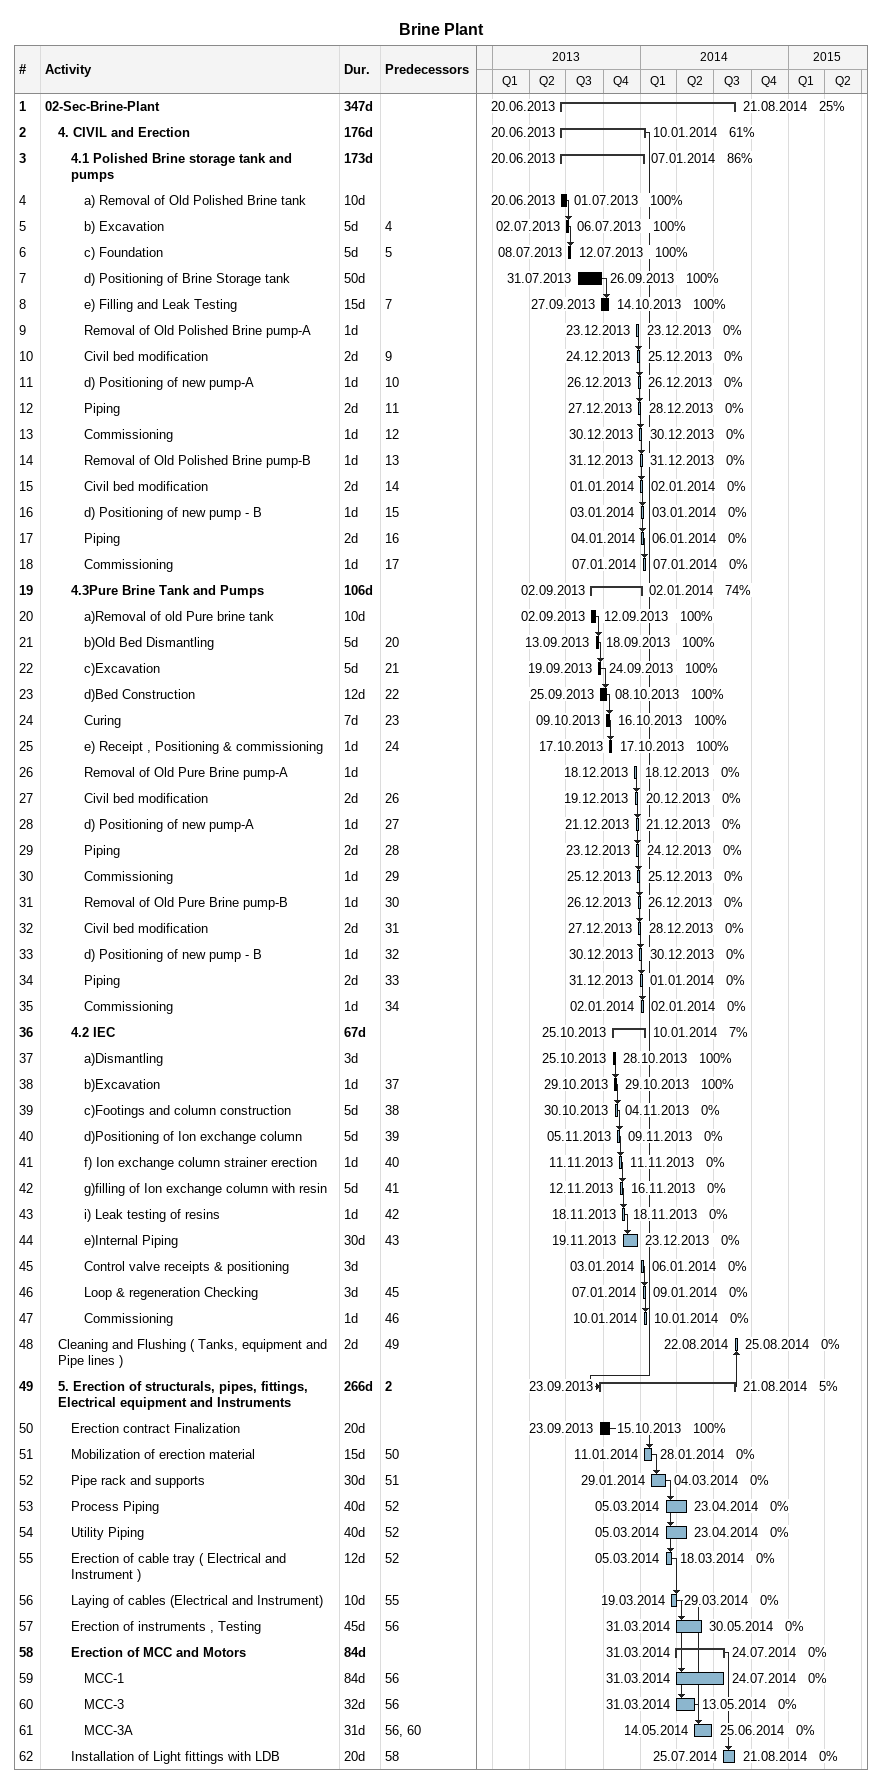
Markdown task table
Brine Plant

| ID | Level | Task | Duration | Start | Finish | Predecessors | % complete |
|---|---|---|---|---|---|---|---|
| 1 | 1 | **02-Sec-Brine-Plant** | 347d | 2013-06-20 | 2014-08-21 |  | 25 |
| 2 | 2 | **4. CIVIL and Erection** | 176d | 2013-06-20 | 2014-01-10 |  | 61 |
| 3 | 3 | **4.1 Polished Brine storage tank and pumps** | 173d | 2013-06-20 | 2014-01-07 |  | 86 |
| 4 | 4 | a) Removal of Old Polished Brine tank | 10d | 2013-06-20 | 2013-07-01 |  | 100 |
| 5 | 4 | b) Excavation | 5d | 2013-07-02 | 2013-07-06 | 4 | 100 |
| 6 | 4 | c) Foundation | 5d | 2013-07-08 | 2013-07-12 | 5 | 100 |
| 7 | 4 | d) Positioning of Brine Storage tank | 50d | 2013-07-31 | 2013-09-26 |  | 100 |
| 8 | 4 | e) Filling and Leak Testing | 15d | 2013-09-27 | 2013-10-14 | 7 | 100 |
| 9 | 4 | Removal of Old Polished Brine pump-A | 1d | 2013-12-23 | 2013-12-23 |  | 0 |
| 10 | 4 | Civil bed modification | 2d | 2013-12-24 | 2013-12-25 | 9 | 0 |
| 11 | 4 | d) Positioning of new pump-A | 1d | 2013-12-26 | 2013-12-26 | 10 | 0 |
| 12 | 4 | Piping | 2d | 2013-12-27 | 2013-12-28 | 11 | 0 |
| 13 | 4 | Commissioning | 1d | 2013-12-30 | 2013-12-30 | 12 | 0 |
| 14 | 4 | Removal of Old Polished Brine pump-B | 1d | 2013-12-31 | 2013-12-31 | 13 | 0 |
| 15 | 4 | Civil bed modification | 2d | 2014-01-01 | 2014-01-02 | 14 | 0 |
| 16 | 4 | d) Positioning of new pump - B | 1d | 2014-01-03 | 2014-01-03 | 15 | 0 |
| 17 | 4 | Piping | 2d | 2014-01-04 | 2014-01-06 | 16 | 0 |
| 18 | 4 | Commissioning | 1d | 2014-01-07 | 2014-01-07 | 17 | 0 |
| 19 | 3 | **4.3Pure Brine Tank and Pumps** | 106d | 2013-09-02 | 2014-01-02 |  | 74 |
| 20 | 4 | a)Removal of old Pure brine tank | 10d | 2013-09-02 | 2013-09-12 |  | 100 |
| 21 | 4 | b)Old Bed Dismantling | 5d | 2013-09-13 | 2013-09-18 | 20 | 100 |
| 22 | 4 | c)Excavation | 5d | 2013-09-19 | 2013-09-24 | 21 | 100 |
| 23 | 4 | d)Bed Construction | 12d | 2013-09-25 | 2013-10-08 | 22 | 100 |
| 24 | 4 | Curing | 7d | 2013-10-09 | 2013-10-16 | 23 | 100 |
| 25 | 4 | e) Receipt , Positioning & commissioning | 1d | 2013-10-17 | 2013-10-17 | 24 | 100 |
| 26 | 4 | Removal of Old Pure Brine pump-A | 1d | 2013-12-18 | 2013-12-18 |  | 0 |
| 27 | 4 | Civil bed modification | 2d | 2013-12-19 | 2013-12-20 | 26 | 0 |
| 28 | 4 | d) Positioning of new pump-A | 1d | 2013-12-21 | 2013-12-21 | 27 | 0 |
| 29 | 4 | Piping | 2d | 2013-12-23 | 2013-12-24 | 28 | 0 |
| 30 | 4 | Commissioning | 1d | 2013-12-25 | 2013-12-25 | 29 | 0 |
| 31 | 4 | Removal of Old Pure Brine pump-B | 1d | 2013-12-26 | 2013-12-26 | 30 | 0 |
| 32 | 4 | Civil bed modification | 2d | 2013-12-27 | 2013-12-28 | 31 | 0 |
| 33 | 4 | d) Positioning of new pump - B | 1d | 2013-12-30 | 2013-12-30 | 32 | 0 |
| 34 | 4 | Piping | 2d | 2013-12-31 | 2014-01-01 | 33 | 0 |
| 35 | 4 | Commissioning | 1d | 2014-01-02 | 2014-01-02 | 34 | 0 |
| 36 | 3 | **4.2 IEC** | 67d | 2013-10-25 | 2014-01-10 |  | 7 |
| 37 | 4 | a)Dismantling | 3d | 2013-10-25 | 2013-10-28 |  | 100 |
| 38 | 4 | b)Excavation | 1d | 2013-10-29 | 2013-10-29 | 37 | 100 |
| 39 | 4 | c)Footings and column construction | 5d | 2013-10-30 | 2013-11-04 | 38 | 0 |
| 40 | 4 | d)Positioning of Ion exchange column | 5d | 2013-11-05 | 2013-11-09 | 39 | 0 |
| 41 | 4 | f) Ion exchange column strainer erection | 1d | 2013-11-11 | 2013-11-11 | 40 | 0 |
| 42 | 4 | g)filling of Ion exchange column with resin | 5d | 2013-11-12 | 2013-11-16 | 41 | 0 |
| 43 | 4 | i) Leak testing of resins | 1d | 2013-11-18 | 2013-11-18 | 42 | 0 |
| 44 | 4 | e)Internal Piping | 30d | 2013-11-19 | 2013-12-23 | 43 | 0 |
| 45 | 4 | Control valve receipts & positioning | 3d | 2014-01-03 | 2014-01-06 |  | 0 |
| 46 | 4 | Loop & regeneration Checking | 3d | 2014-01-07 | 2014-01-09 | 45 | 0 |
| 47 | 4 | Commissioning | 1d | 2014-01-10 | 2014-01-10 | 46 | 0 |
| 48 | 2 | Cleaning and Flushing ( Tanks, equipment and Pipe lines ) | 2d | 2014-08-22 | 2014-08-25 | 49 | 0 |
| 49 | 2 | **5. Erection of structurals, pipes, fittings, Electrical equipment and Instruments** | 266d | 2013-09-23 | 2014-08-21 | 2 | 5 |
| 50 | 3 | Erection contract Finalization | 20d | 2013-09-23 | 2013-10-15 |  | 100 |
| 51 | 3 | Mobilization of erection material | 15d | 2014-01-11 | 2014-01-28 | 50 | 0 |
| 52 | 3 | Pipe rack and supports | 30d | 2014-01-29 | 2014-03-04 | 51 | 0 |
| 53 | 3 | Process Piping | 40d | 2014-03-05 | 2014-04-23 | 52 | 0 |
| 54 | 3 | Utility Piping | 40d | 2014-03-05 | 2014-04-23 | 52 | 0 |
| 55 | 3 | Erection of cable tray ( Electrical and Instrument ) | 12d | 2014-03-05 | 2014-03-18 | 52 | 0 |
| 56 | 3 | Laying of cables (Electrical and Instrument) | 10d | 2014-03-19 | 2014-03-29 | 55 | 0 |
| 57 | 3 | Erection of instruments , Testing | 45d | 2014-03-31 | 2014-05-30 | 56 | 0 |
| 58 | 3 | **Erection of MCC and Motors** | 84d | 2014-03-31 | 2014-07-24 |  | 0 |
| 59 | 4 | MCC-1 | 84d | 2014-03-31 | 2014-07-24 | 56 | 0 |
| 60 | 4 | MCC-3 | 32d | 2014-03-31 | 2014-05-13 | 56 | 0 |
| 61 | 4 | MCC-3A | 31d | 2014-05-14 | 2014-06-25 | 56, 60 | 0 |
| 62 | 3 | Installation of Light fittings with LDB | 20d | 2014-07-25 | 2014-08-21 | 58 | 0 |
